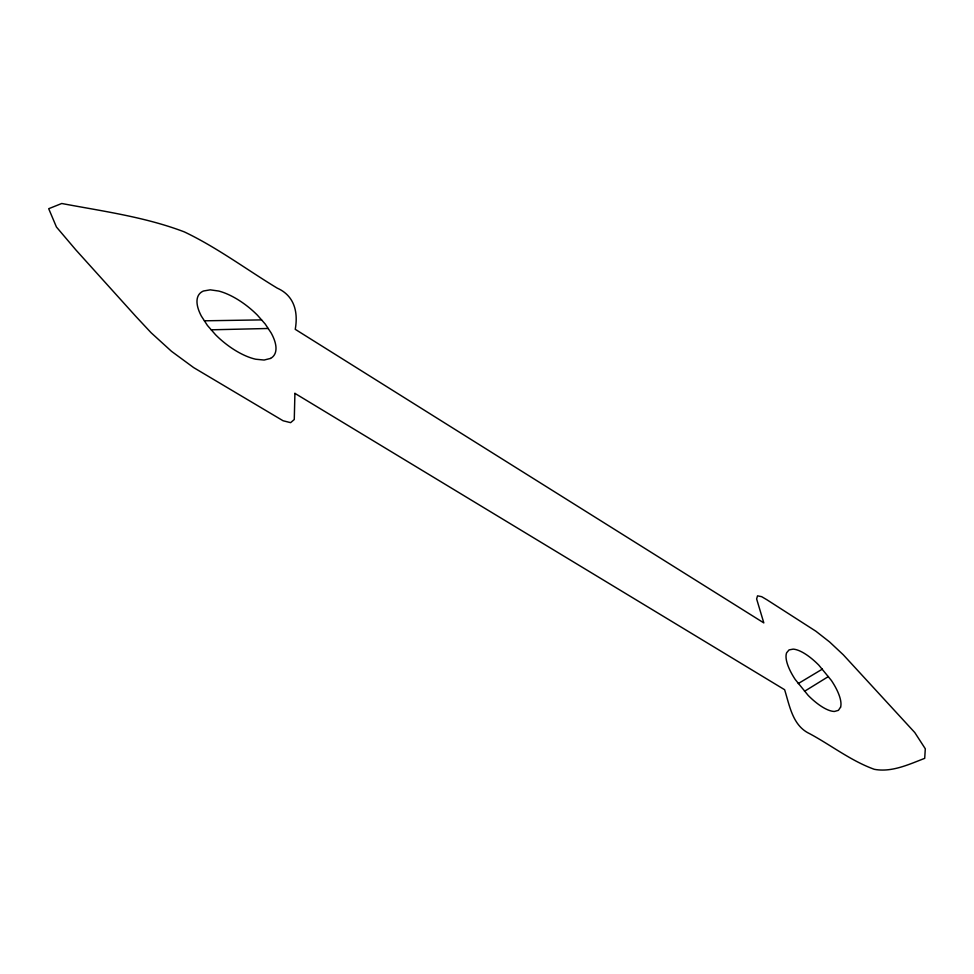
<?xml version="1.0" encoding="UTF-8"?>
<svg xmlns="http://www.w3.org/2000/svg" width="974" height="974" viewBox="0 0 974 974"><rect width="100%" height="100%" fill="white"/><g stroke="black" fill="none" stroke-linecap="round" stroke-linejoin="round"><path stroke-width="1.46" d="M804.5 691.309L828.436 676.528M798.23 683.578L822.385 669.101M211.236 329.809L268.167 328.482M204.406 320.811L261.568 319.886M294.915 393.362L294.27 419.526L290.617 422.655L283.081 420.756L193.656 367.6L171.521 351.334L151.128 332.767L135.934 316.501L75.85 249.904L56.443 227.015L48.7 208.704L61.739 203.493C102.879 211.261 145.029 216.91 184.305 231.885C217.092 247.481 246.288 269.384 277.249 288.146C294.379 295.719 298.312 312.057 295.244 329.322L763.811 622.897L756.628 598.949L757.529 595.832L761.656 596.672L766.964 599.801L815.908 631.237L829.605 641.963L843.326 654.832L914.793 732.558L925.3 748.787L924.703 758.344C908.839 764.444 891.648 772.589 874.323 769.314C851.02 760.913 831.248 745.293 809.577 733.641C792.58 725.703 789.634 705.639 784.618 689.714L294.915 393.362M840.562 707.209L838.407 710.35L834.511 711.446A38.485 13.928 49.4 0 1 808.189 695.424L795.21 679.462A39.727 14.367 49.4 0 1 786.651 652.738L789.074 649.901L793.128 649.134A38.449 13.904 49.4 0 1 818.83 665.157L831.394 680.485A39.739 14.391 49.4 0 1 840.562 707.209M270.492 358.432L264.112 360.039L255.785 359.236A47.811 20.965 39.8 0 1 215.571 334.764L207.438 325.474L201.387 316.16A49.345 21.623 39.8 0 1 203.517 290.995L210.25 289.838L218.7 291.043A47.763 20.929 39.8 0 1 257.428 315.186L265.208 324.025L271.137 332.938A49.382 21.647 39.7 0 1 270.492 358.432"/></g></svg>
